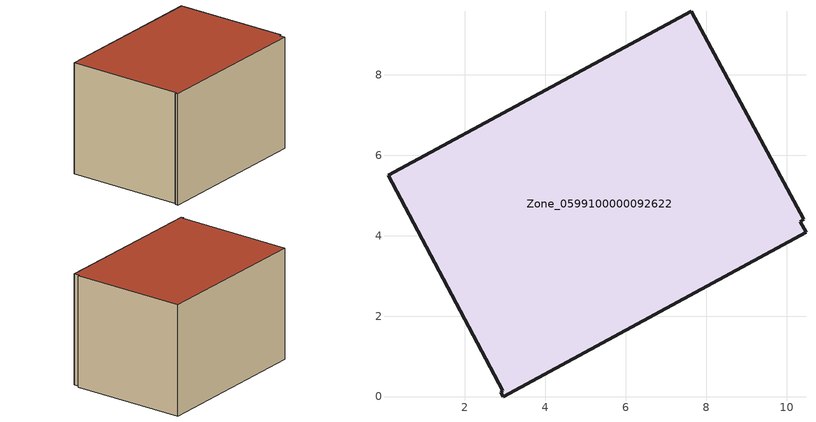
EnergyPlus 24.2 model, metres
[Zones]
Zone_0599100000092622
 floor ground (C_G): 7.62,9.57 10.42,4.4 10.33,4.35 10.48,4.08 2.95,0 2.89,0.11 2.95,0.14 0.1,5.51 z0
 wall outside (C_F): 10.42,4.4 7.62,9.57 0.1,5.51 2.95,0.14 2.89,0.11 2.95,0 10.48,4.08 10.33,4.35 10.42,4.4 z0:5.74
 roof outside (C_R): 0.1,5.51 2.95,0.14 2.89,0.11 2.95,0 10.48,4.08 10.33,4.35 10.42,4.4 7.62,9.57 z5.74
[BUILDING]
Pand.0599100000092622: North Axis=0; Terrain=City; Loads Convergence Tolerance Value=0.04; Temperature Convergence Tolerance Value=0.4; Solar Distribution=FullExterior; Maximum Number of Warmup Days=25; Minimum Number of Warmup Days=1
[Site:Location]
Rotterdam.The.Hague.AP_ZH_NLD Design_Conditions: Latitude=51.96; Longitude=4.45; Time Zone=1; Elevation=-4.5
[SITE:GROUNDTEMPERATURE:BUILDINGSURFACE]
18, 18, 18, 18, 18, 18, 18, 18, 18, 18, 18, 18
[MATERIAL] Thermal Absorptance=0.9; Solar Absorptance=0.7; Visible Absorptance=0.7
Name | Roughness | Thickness | Conductivity | Density | Specific Heat
G.TC.1946-1964 | MediumSmooth | 0.15 | 1 | 540 | 1210
F.TC.1946-1964 | Rough | 0.3 | 0.857143 | 1920 | 840
R.TC.1946-1964 | MediumRough | 0.2 | 0.235294 | 1500 | 1000
[CONSTRUCTION]
C_G: G.TC.1946-1964
C_F: F.TC.1946-1964
C_R: R.TC.1946-1964
[ZONE]
Zone_0599100000092622: Type=1; Multiplier=1; Ceiling Height=Autocalculate; Volume=Autocalculate; Floor Area=autocalculate; Part of Total Floor Area=Yes
[ZONEINFILTRATION:DESIGNFLOWRATE]
Infil_Zone_0599100000092622: Zone or ZoneList or Space or SpaceList=Zone_0599100000092622; Schedule=AlwaysOn; Design Flow Rate Calculation Method=Flow/Area; Flow Rate per Floor Area=0.003; Constant Term Coefficient=1; Temperature Term Coefficient=0; Velocity Term Coefficient=0; Velocity Squared Term Coefficient=0
[HVACTEMPLATE:ZONE:IDEALLOADSAIRSYSTEM]
Zone_0599100000092622: Maximum Heating Supply Air Temperature=50; Minimum Cooling Supply Air Temperature=13; Maximum Heating Supply Air Humidity Ratio=0.0156; Minimum Cooling Supply Air Humidity Ratio=0.0077; Heating Limit=NoLimit; Cooling Limit=NoLimit; Dehumidification Control Type=ConstantSensibleHeatRatio; Cooling Sensible Heat Ratio=0.7; Dehumidification Setpoint=60; Humidification Control Type=None; Humidification Setpoint=30; Outdoor Air Method=None; Outdoor Air Flow Rate per Person=0.00944; Outdoor Air Flow Rate per Zone Floor Area=0; Outdoor Air Flow Rate per Zone=0; Demand Controlled Ventilation Type=None; Outdoor Air Economizer Type=NoEconomizer; Heat Recovery Type=None; Sensible Heat Recovery Effectiveness=0.7; Latent Heat Recovery Effectiveness=0.65
[ZONECONTROL:THERMOSTAT]
ThermostatControl_Zone_0599100000092622: Zone or ZoneList=Zone_0599100000092622; Control Type Schedule=DualSetpointControlType; Control 1=Thermostat_Zone_0599100000092622; Temperature Difference Between Cutout And Setpoint=0
[THERMOSTATSETPOINT:DUALSETPOINT]
Thermostat_Zone_0599100000092622: Heating Setpoint Temperature Schedule=HeatingSetpoint_Zone_0599100000092622; Cooling Setpoint Temperature Schedule=CoolingSetpoint_Zone_0599100000092622
[SCHEDULE:COMPACT]
HeatingSetpoint_Zone_0599100000092622: Through: 12/31, For: AllDays, Until: 24:00, 21
CoolingSetpoint_Zone_0599100000092622: Through: 12/31, For: AllDays, Until: 24:00, 24
DualSetpointControlType: Through: 12/31, For: AllDays, Until: 24:00, 4
AlwaysOn: Through: 12/31, For: AllDays, Until: 24:00, 1
